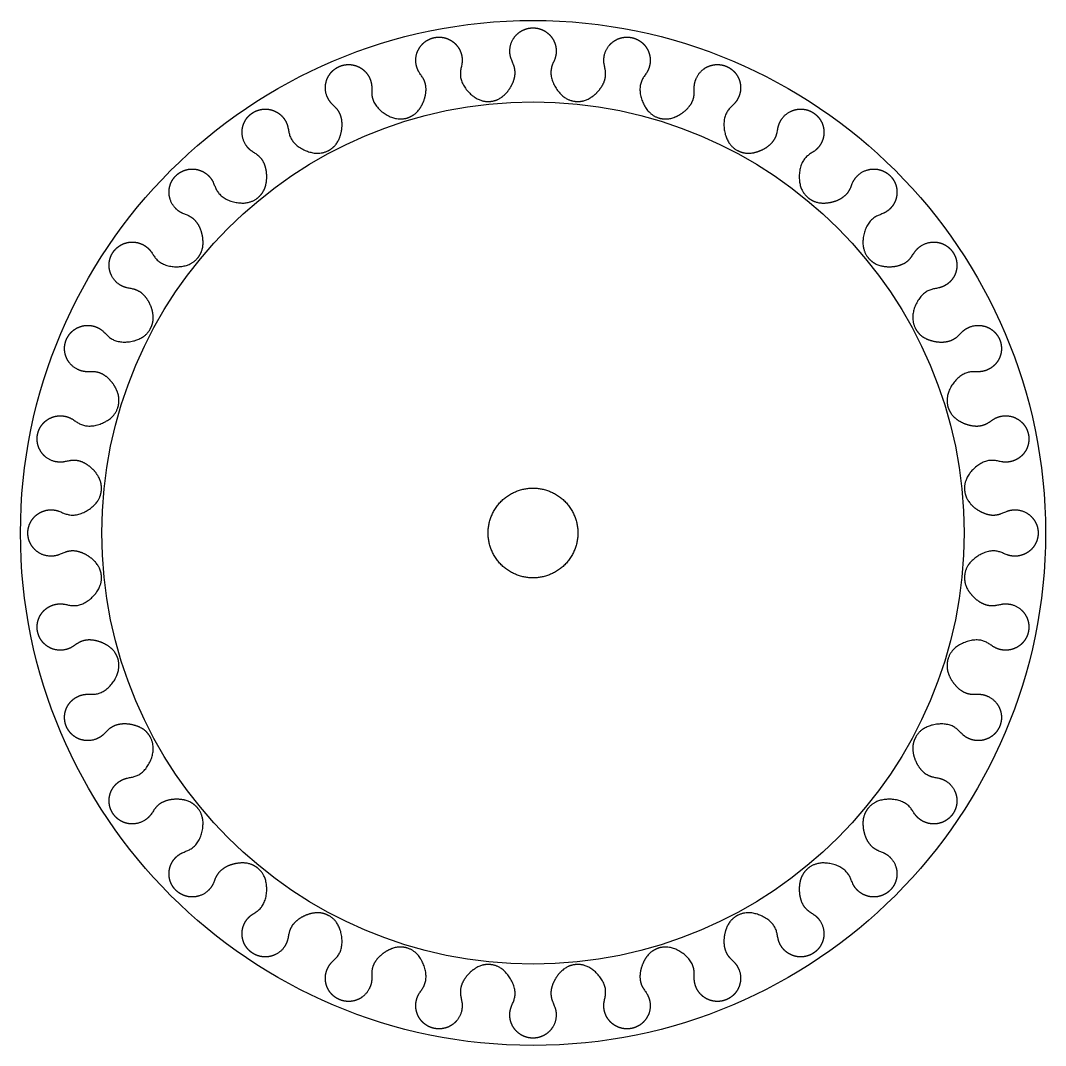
# Model space of a CAD drawing. Header units: millimetres. Extents: x -316 to 441, y -34 to 850.
# Drawn here: x -82.6 to -14.1, y 131 to 199.5 of the extents above; entities that cross this region are included whole.
import ezdxf

# ---------------------------------------------------------------- set-up
doc = ezdxf.new("R2010")
doc.units = ezdxf.units.MM
doc.header["$MEASUREMENT"] = 0
doc.layers.add('Work layer', color=254, linetype='Continuous', true_color=0xdddddd)

msp = doc.modelspace()

# ---------------------------------------------------------------- linework, layer by layer
at = {"layer": 'Work layer'}
for radius in [34.25, 28.81]:
    msp.add_circle((-48.355, 165.212), radius, dxfattribs=at)
for points, weights, degree, knots in [([(-80.033, 166.668), (-80.315, 166.771), (-80.618, 166.806), (-80.923, 166.766), (-81.207, 166.653), (-81.452, 166.481), (-81.698, 166.309), (-81.9, 166.081), (-82.042, 165.808), (-82.113, 165.511), (-82.113, 165.212), (-82.113, 164.912), (-82.042, 164.615), (-81.9, 164.342), (-81.698, 164.114), (-81.452, 163.942), (-81.207, 163.77), (-80.923, 163.658), (-80.618, 163.618), (-80.315, 163.652), (-80.033, 163.755), (-79.502, 163.948), (-79.059, 164.383), (-78.065, 163.797), (-77.588, 163.399), (-77.344, 162.889), (-77.25, 162.693), (-77.191, 162.482), (-77.169, 162.263), (-77.186, 162.044), (-77.24, 161.834), (-77.38, 161.287), (-77.77, 160.803), (-78.631, 160.034), (-79.15, 160.374), (-79.708, 160.46), (-80.005, 160.506), (-80.309, 160.481), (-80.6, 160.382), (-80.857, 160.217), (-81.064, 160), (-81.271, 159.783), (-81.425, 159.52), (-81.511, 159.225), (-81.523, 158.92), (-81.464, 158.626), (-81.406, 158.332), (-81.278, 158.054), (-81.086, 157.815), (-80.843, 157.63), (-80.569, 157.509), (-80.294, 157.389), (-79.994, 157.334), (-79.687, 157.354), (-79.396, 157.447), (-79.14, 157.603), (-78.657, 157.896), (-78.308, 158.409), (-77.218, 158.028), (-76.673, 157.73), (-76.334, 157.278), (-76.204, 157.104), (-76.104, 156.909), (-76.04, 156.698), (-76.014, 156.481), (-76.026, 156.264), (-76.057, 155.7), (-76.345, 155.149), (-77.039, 154.227), (-77.615, 154.459), (-78.179, 154.435), (-78.479, 154.422), (-78.772, 154.338), (-79.038, 154.184), (-79.258, 153.972), (-79.419, 153.719), (-79.58, 153.466), (-79.68, 153.177), (-79.706, 152.872), (-79.658, 152.57), (-79.543, 152.293), (-79.429, 152.016), (-79.25, 151.769), (-79.014, 151.571), (-78.74, 151.438), (-78.447, 151.373), (-78.154, 151.308), (-77.849, 151.313), (-77.552, 151.392), (-77.285, 151.541), (-77.064, 151.743), (-76.648, 152.125), (-76.405, 152.697), (-75.262, 152.535), (-74.669, 152.349), (-74.249, 151.972), (-74.087, 151.827), (-73.951, 151.655), (-73.847, 151.461), (-73.78, 151.252), (-73.749, 151.037), (-73.669, 150.478), (-73.844, 149.882), (-74.345, 148.842), (-74.955, 148.958), (-75.504, 148.823), (-75.795, 148.752), (-76.066, 148.613), (-76.297, 148.41), (-76.471, 148.159), (-76.58, 147.88), (-76.688, 147.6), (-76.73, 147.298), (-76.697, 146.992), (-76.59, 146.706), (-76.424, 146.457), (-76.257, 146.207), (-76.033, 146), (-75.764, 145.852), (-75.469, 145.775), (-75.169, 145.768), (-74.869, 145.762), (-74.571, 145.826), (-74.295, 145.962), (-74.062, 146.159), (-73.885, 146.401), (-73.551, 146.857), (-73.425, 147.465), (-72.272, 147.529), (-71.654, 147.463), (-71.168, 147.175), (-70.981, 147.064), (-70.815, 146.922), (-70.675, 146.752), (-70.568, 146.561), (-70.496, 146.356), (-70.308, 145.823), (-70.364, 145.204), (-70.652, 144.086), (-71.273, 144.081), (-71.785, 143.842), (-72.056, 143.715), (-72.296, 143.525), (-72.483, 143.282), (-72.604, 143.002), (-72.656, 142.706), (-72.708, 142.411), (-72.69, 142.106), (-72.598, 141.813), (-72.438, 141.553), (-72.226, 141.341), (-72.014, 141.129), (-71.753, 140.969), (-71.461, 140.877), (-71.156, 140.859), (-70.86, 140.911), (-70.565, 140.963), (-70.285, 141.084), (-70.041, 141.271), (-69.852, 141.51), (-69.725, 141.782), (-69.486, 142.294), (-69.481, 142.915), (-68.363, 143.203), (-67.744, 143.259), (-67.211, 143.071), (-67.006, 142.999), (-66.815, 142.892), (-66.645, 142.752), (-66.502, 142.586), (-66.392, 142.399), (-66.104, 141.912), (-66.038, 141.295), (-66.102, 140.142), (-66.71, 140.016), (-67.166, 139.682), (-67.407, 139.504), (-67.605, 139.272), (-67.741, 138.996), (-67.805, 138.698), (-67.799, 138.398), (-67.792, 138.098), (-67.715, 137.803), (-67.567, 137.533), (-67.359, 137.309), (-67.11, 137.143), (-66.861, 136.976), (-66.574, 136.87), (-66.269, 136.837), (-65.967, 136.878), (-65.687, 136.987), (-65.408, 137.096), (-65.157, 137.269), (-64.954, 137.5), (-64.815, 137.772), (-64.743, 138.063), (-64.609, 138.612), (-64.725, 139.222), (-63.685, 139.723), (-63.089, 139.898), (-62.53, 139.818), (-62.314, 139.787), (-62.106, 139.719), (-61.912, 139.616), (-61.739, 139.48), (-61.594, 139.318), (-61.217, 138.897), (-61.032, 138.305), (-60.87, 137.162), (-61.442, 136.919), (-61.823, 136.503), (-62.026, 136.281), (-62.174, 136.015), (-62.254, 135.718), (-62.259, 135.413), (-62.194, 135.12), (-62.129, 134.827), (-61.996, 134.553), (-61.798, 134.317), (-61.551, 134.138), (-61.274, 134.023), (-60.997, 133.909), (-60.695, 133.86), (-60.389, 133.887), (-60.101, 133.987), (-59.848, 134.148), (-59.595, 134.309), (-59.383, 134.529), (-59.229, 134.795), (-59.145, 135.088), (-59.132, 135.388), (-59.107, 135.952), (-59.34, 136.528), (-58.417, 137.222), (-57.867, 137.51), (-57.303, 137.541), (-57.086, 137.552), (-56.868, 137.527), (-56.658, 137.463), (-56.462, 137.363), (-56.289, 137.233), (-55.837, 136.894), (-55.539, 136.349), (-55.158, 135.259), (-55.671, 134.91), (-55.964, 134.427), (-56.119, 134.17), (-56.213, 133.88), (-56.233, 133.573), (-56.178, 133.273), (-56.057, 132.998), (-55.937, 132.724), (-55.752, 132.481), (-55.513, 132.288), (-55.235, 132.161), (-54.941, 132.102), (-54.647, 132.044), (-54.342, 132.055), (-54.047, 132.141), (-53.783, 132.296), (-53.567, 132.503), (-53.35, 132.71), (-53.185, 132.967), (-53.086, 133.258), (-53.061, 133.562), (-53.107, 133.858), (-53.193, 134.417), (-53.533, 134.936), (-52.764, 135.797), (-52.28, 136.186), (-51.733, 136.327), (-51.522, 136.381), (-51.304, 136.398), (-51.085, 136.376), (-50.874, 136.317), (-50.678, 136.223), (-50.168, 135.978), (-49.77, 135.502), (-49.183, 134.508), (-49.619, 134.065), (-49.812, 133.534), (-49.914, 133.252), (-49.949, 132.949), (-49.909, 132.644), (-49.797, 132.36), (-49.625, 132.115), (-49.453, 131.869), (-49.225, 131.666), (-48.952, 131.525), (-48.655, 131.454), (-48.355, 131.454), (-48.055, 131.454), (-47.758, 131.525), (-47.486, 131.666), (-47.258, 131.869), (-47.086, 132.115), (-46.914, 132.36), (-46.801, 132.644), (-46.761, 132.949), (-46.796, 133.252), (-46.899, 133.534), (-47.092, 134.065), (-47.527, 134.508), (-46.94, 135.502), (-46.542, 135.978), (-46.033, 136.223), (-45.837, 136.317), (-45.626, 136.376), (-45.407, 136.398), (-45.188, 136.381), (-44.978, 136.327), (-44.43, 136.186), (-43.947, 135.797), (-43.177, 134.936), (-43.518, 134.417), (-43.604, 133.858), (-43.649, 133.562), (-43.624, 133.258), (-43.526, 132.967), (-43.36, 132.71), (-43.144, 132.503), (-42.927, 132.296), (-42.663, 132.141), (-42.369, 132.055), (-42.063, 132.044), (-41.769, 132.102), (-41.475, 132.161), (-41.198, 132.288), (-40.958, 132.481), (-40.774, 132.724), (-40.653, 132.998), (-40.532, 133.273), (-40.478, 133.573), (-40.498, 133.88), (-40.591, 134.17), (-40.747, 134.427), (-41.04, 134.91), (-41.553, 135.259), (-41.171, 136.349), (-40.874, 136.894), (-40.422, 137.233), (-40.248, 137.363), (-40.053, 137.463), (-39.842, 137.527), (-39.624, 137.552), (-39.407, 137.541), (-38.843, 137.51), (-38.293, 137.222), (-37.37, 136.528), (-37.603, 135.952), (-37.578, 135.388), (-37.565, 135.088), (-37.481, 134.795), (-37.328, 134.529), (-37.116, 134.309), (-36.863, 134.148), (-36.61, 133.987), (-36.321, 133.887), (-36.015, 133.86), (-35.714, 133.909), (-35.437, 134.023), (-35.16, 134.138), (-34.912, 134.317), (-34.715, 134.553), (-34.581, 134.827), (-34.517, 135.12), (-34.452, 135.413), (-34.457, 135.718), (-34.536, 136.015), (-34.684, 136.281), (-34.887, 136.503), (-35.269, 136.919), (-35.84, 137.162), (-35.679, 138.305), (-35.493, 138.897), (-35.116, 139.318), (-34.971, 139.48), (-34.799, 139.616), (-34.605, 139.719), (-34.396, 139.787), (-34.181, 139.818), (-33.622, 139.898), (-33.026, 139.723), (-31.986, 139.222), (-32.101, 138.612), (-31.967, 138.063), (-31.896, 137.772), (-31.756, 137.5), (-31.554, 137.269), (-31.303, 137.096), (-31.023, 136.987), (-30.744, 136.878), (-30.441, 136.837), (-30.136, 136.87), (-29.85, 136.976), (-29.6, 137.143), (-29.351, 137.309), (-29.144, 137.533), (-28.996, 137.803), (-28.918, 138.098), (-28.912, 138.398), (-28.905, 138.698), (-28.97, 138.996), (-29.106, 139.272), (-29.303, 139.504), (-29.545, 139.682), (-30.001, 140.016), (-30.608, 140.142), (-30.673, 141.295), (-30.607, 141.912), (-30.319, 142.399), (-30.208, 142.586), (-30.066, 142.752), (-29.896, 142.892), (-29.704, 142.999), (-29.499, 143.071), (-28.966, 143.259), (-28.348, 143.203), (-27.23, 142.915), (-27.224, 142.294), (-26.986, 141.782), (-26.859, 141.51), (-26.669, 141.271), (-26.425, 141.084), (-26.145, 140.963), (-25.85, 140.911), (-25.555, 140.859), (-25.25, 140.877), (-24.957, 140.969), (-24.697, 141.129), (-24.485, 141.341), (-24.273, 141.553), (-24.113, 141.813), (-24.021, 142.106), (-24.002, 142.411), (-24.054, 142.706), (-24.106, 143.002), (-24.228, 143.282), (-24.415, 143.525), (-24.654, 143.715), (-24.926, 143.842), (-25.438, 144.081), (-26.059, 144.086), (-26.347, 145.204), (-26.402, 145.823), (-26.215, 146.356), (-26.143, 146.561), (-26.036, 146.752), (-25.896, 146.922), (-25.729, 147.064), (-25.542, 147.175), (-25.056, 147.463), (-24.439, 147.529), (-23.286, 147.465), (-23.159, 146.857), (-22.825, 146.401), (-22.648, 146.159), (-22.415, 145.962), (-22.14, 145.826), (-21.841, 145.762), (-21.542, 145.768), (-21.242, 145.775), (-20.946, 145.852), (-20.677, 146), (-20.453, 146.207), (-20.287, 146.457), (-20.12, 146.706), (-20.014, 146.992), (-19.981, 147.298), (-20.022, 147.6), (-20.131, 147.88), (-20.239, 148.159), (-20.413, 148.41), (-20.644, 148.613), (-20.916, 148.752), (-21.207, 148.823), (-21.756, 148.958), (-22.366, 148.842), (-22.867, 149.882), (-23.041, 150.478), (-22.962, 151.037), (-22.931, 151.252), (-22.863, 151.461), (-22.759, 151.655), (-22.624, 151.827), (-22.462, 151.972), (-22.041, 152.349), (-21.449, 152.535), (-20.305, 152.697), (-20.063, 152.125), (-19.646, 151.743), (-19.425, 151.541), (-19.158, 151.392), (-18.862, 151.313), (-18.556, 151.308), (-18.264, 151.373), (-17.971, 151.438), (-17.696, 151.571), (-17.461, 151.769), (-17.282, 152.016), (-17.167, 152.293), (-17.052, 152.57), (-17.004, 152.872), (-17.031, 153.177), (-17.131, 153.466), (-17.292, 153.719), (-17.453, 153.972), (-17.672, 154.184), (-17.938, 154.338), (-18.232, 154.422), (-18.531, 154.435), (-19.096, 154.459), (-19.672, 154.227), (-20.366, 155.149), (-20.654, 155.7), (-20.684, 156.264), (-20.696, 156.481), (-20.67, 156.698), (-20.607, 156.909), (-20.507, 157.104), (-20.377, 157.278), (-20.038, 157.73), (-19.493, 158.028), (-18.403, 158.409), (-18.053, 157.896), (-17.57, 157.603), (-17.314, 157.447), (-17.023, 157.354), (-16.717, 157.334), (-16.416, 157.389), (-16.142, 157.509), (-15.868, 157.63), (-15.624, 157.815), (-15.432, 158.054), (-15.305, 158.332), (-15.246, 158.626), (-15.188, 158.92), (-15.199, 159.225), (-15.285, 159.52), (-15.439, 159.783), (-15.647, 160), (-15.854, 160.217), (-16.111, 160.382), (-16.401, 160.481), (-16.706, 160.506), (-17.002, 160.46), (-17.56, 160.374), (-18.08, 160.034), (-18.94, 160.803), (-19.33, 161.287), (-19.47, 161.834), (-19.524, 162.044), (-19.542, 162.263), (-19.52, 162.482), (-19.46, 162.693), (-19.366, 162.889), (-19.122, 163.399), (-18.646, 163.797), (-17.651, 164.383), (-17.208, 163.948), (-16.678, 163.755), (-16.396, 163.652), (-16.092, 163.618), (-15.788, 163.658), (-15.504, 163.77), (-15.258, 163.942), (-15.013, 164.114), (-14.81, 164.342), (-14.668, 164.615), (-14.597, 164.912), (-14.597, 165.212), (-14.597, 165.511), (-14.668, 165.808), (-14.81, 166.081), (-15.013, 166.309), (-15.258, 166.481), (-15.504, 166.653), (-15.788, 166.766), (-16.092, 166.806), (-16.396, 166.771), (-16.678, 166.668), (-17.208, 166.475), (-17.651, 166.04), (-18.646, 166.627), (-19.122, 167.025), (-19.366, 167.534), (-19.46, 167.73), (-19.52, 167.941), (-19.542, 168.16), (-19.524, 168.379), (-19.47, 168.589), (-19.33, 169.136), (-18.94, 169.62), (-18.08, 170.389), (-17.56, 170.049), (-17.002, 169.963), (-16.706, 169.917), (-16.401, 169.942), (-16.111, 170.041), (-15.854, 170.207), (-15.647, 170.423), (-15.439, 170.64), (-15.285, 170.903), (-15.199, 171.198), (-15.188, 171.503), (-15.246, 171.797), (-15.305, 172.091), (-15.432, 172.369), (-15.624, 172.608), (-15.868, 172.793), (-16.142, 172.914), (-16.416, 173.034), (-16.717, 173.089), (-17.023, 173.069), (-17.314, 172.976), (-17.57, 172.82), (-18.053, 172.527), (-18.403, 172.014), (-19.493, 172.395), (-20.038, 172.693), (-20.377, 173.145), (-20.507, 173.319), (-20.607, 173.514), (-20.67, 173.725), (-20.696, 173.942), (-20.684, 174.159), (-20.654, 174.724), (-20.366, 175.274), (-19.672, 176.196), (-19.096, 175.964), (-18.531, 175.988), (-18.232, 176.002), (-17.938, 176.085), (-17.672, 176.239), (-17.453, 176.451), (-17.292, 176.704), (-17.131, 176.957), (-17.031, 177.246), (-17.004, 177.552), (-17.052, 177.853), (-17.167, 178.13), (-17.282, 178.407), (-17.461, 178.654), (-17.696, 178.852), (-17.971, 178.985), (-18.264, 179.05), (-18.556, 179.115), (-18.862, 179.11), (-19.158, 179.031), (-19.425, 178.882), (-19.646, 178.68), (-20.063, 178.298), (-20.305, 177.727), (-21.449, 177.888), (-22.041, 178.074), (-22.462, 178.451), (-22.624, 178.596), (-22.759, 178.768), (-22.863, 178.962), (-22.931, 179.171), (-22.962, 179.386), (-23.041, 179.945), (-22.867, 180.541), (-22.366, 181.581), (-21.756, 181.465), (-21.207, 181.6), (-20.916, 181.671), (-20.644, 181.81), (-20.413, 182.013), (-20.239, 182.264), (-20.131, 182.544), (-20.022, 182.823), (-19.981, 183.125), (-20.014, 183.431), (-20.12, 183.717), (-20.287, 183.966), (-20.453, 184.216), (-20.677, 184.423), (-20.946, 184.571), (-21.242, 184.648), (-21.542, 184.655), (-21.841, 184.661), (-22.14, 184.597), (-22.415, 184.461), (-22.648, 184.264), (-22.825, 184.022), (-23.159, 183.566), (-23.286, 182.958), (-24.439, 182.894), (-25.056, 182.96), (-25.542, 183.248), (-25.729, 183.359), (-25.896, 183.501), (-26.036, 183.671), (-26.143, 183.863), (-26.215, 184.068), (-26.402, 184.601), (-26.347, 185.219), (-26.059, 186.337), (-25.438, 186.342), (-24.926, 186.581), (-24.654, 186.708), (-24.415, 186.898), (-24.228, 187.141), (-24.106, 187.422), (-24.054, 187.717), (-24.002, 188.012), (-24.021, 188.317), (-24.113, 188.61), (-24.273, 188.87), (-24.485, 189.082), (-24.697, 189.294), (-24.957, 189.454), (-25.25, 189.546), (-25.555, 189.564), (-25.85, 189.512), (-26.145, 189.46), (-26.425, 189.339), (-26.669, 189.152), (-26.859, 188.913), (-26.986, 188.641), (-27.224, 188.129), (-27.23, 187.508), (-28.348, 187.22), (-28.966, 187.165), (-29.499, 187.352), (-29.704, 187.424), (-29.896, 187.531), (-30.066, 187.671), (-30.208, 187.838), (-30.319, 188.025), (-30.607, 188.511), (-30.673, 189.128), (-30.608, 190.281), (-30.001, 190.407), (-29.545, 190.741), (-29.303, 190.919), (-29.106, 191.152), (-28.97, 191.427), (-28.905, 191.725), (-28.912, 192.025), (-28.918, 192.325), (-28.996, 192.62), (-29.144, 192.89), (-29.351, 193.114), (-29.6, 193.28), (-29.85, 193.447), (-30.136, 193.553), (-30.441, 193.586), (-30.744, 193.545), (-31.023, 193.436), (-31.303, 193.327), (-31.554, 193.154), (-31.756, 192.923), (-31.896, 192.651), (-31.967, 192.36), (-32.101, 191.811), (-31.986, 191.201), (-33.026, 190.7), (-33.622, 190.525), (-34.181, 190.605), (-34.396, 190.636), (-34.605, 190.704), (-34.799, 190.807), (-34.971, 190.943), (-35.116, 191.105), (-35.493, 191.526), (-35.679, 192.118), (-35.84, 193.261), (-35.269, 193.504), (-34.887, 193.921), (-34.684, 194.142), (-34.536, 194.409), (-34.457, 194.705), (-34.452, 195.01), (-34.517, 195.303), (-34.581, 195.596), (-34.715, 195.871), (-34.912, 196.106), (-35.16, 196.285), (-35.437, 196.4), (-35.714, 196.514), (-36.015, 196.563), (-36.321, 196.536), (-36.61, 196.436), (-36.863, 196.275), (-37.116, 196.114), (-37.328, 195.895), (-37.481, 195.629), (-37.565, 195.335), (-37.578, 195.035), (-37.603, 194.471), (-37.37, 193.895), (-38.293, 193.201), (-38.843, 192.913), (-39.407, 192.882), (-39.624, 192.871), (-39.842, 192.896), (-40.053, 192.96), (-40.248, 193.06), (-40.422, 193.19), (-40.874, 193.529), (-41.171, 194.074), (-41.553, 195.164), (-41.04, 195.513), (-40.747, 195.996), (-40.591, 196.253), (-40.498, 196.543), (-40.478, 196.85), (-40.532, 197.15), (-40.653, 197.425), (-40.774, 197.699), (-40.958, 197.943), (-41.198, 198.135), (-41.475, 198.262), (-41.769, 198.321), (-42.063, 198.379), (-42.369, 198.368), (-42.663, 198.282), (-42.927, 198.128), (-43.144, 197.92), (-43.36, 197.713), (-43.526, 197.456), (-43.624, 197.165), (-43.649, 196.861), (-43.604, 196.565), (-43.518, 196.006), (-43.177, 195.487), (-43.947, 194.626), (-44.43, 194.237), (-44.978, 194.096), (-45.188, 194.042), (-45.407, 194.025), (-45.626, 194.047), (-45.837, 194.106), (-46.033, 194.2), (-46.542, 194.445), (-46.94, 194.921), (-47.527, 195.916), (-47.092, 196.358), (-46.899, 196.889), (-46.796, 197.171), (-46.761, 197.474), (-46.801, 197.779), (-46.914, 198.063), (-47.086, 198.308), (-47.258, 198.554), (-47.486, 198.757), (-47.758, 198.899), (-48.055, 198.969), (-48.355, 198.969), (-48.655, 198.969), (-48.952, 198.899), (-49.225, 198.757), (-49.453, 198.554), (-49.625, 198.308), (-49.797, 198.063), (-49.909, 197.779), (-49.949, 197.474), (-49.914, 197.171), (-49.812, 196.889), (-49.619, 196.358), (-49.183, 195.916), (-49.77, 194.921), (-50.168, 194.445), (-50.678, 194.2), (-50.874, 194.106), (-51.085, 194.047), (-51.304, 194.025), (-51.522, 194.042), (-51.733, 194.096), (-52.28, 194.237), (-52.764, 194.626), (-53.533, 195.487), (-53.193, 196.006), (-53.107, 196.565), (-53.061, 196.861), (-53.086, 197.165), (-53.185, 197.456), (-53.35, 197.713), (-53.567, 197.92), (-53.783, 198.128), (-54.047, 198.282), (-54.342, 198.368), (-54.647, 198.379), (-54.941, 198.321), (-55.235, 198.262), (-55.513, 198.135), (-55.752, 197.943), (-55.937, 197.699), (-56.057, 197.425), (-56.178, 197.15), (-56.233, 196.85), (-56.213, 196.543), (-56.119, 196.253), (-55.964, 195.996), (-55.671, 195.513), (-55.158, 195.164), (-55.539, 194.074), (-55.837, 193.529), (-56.289, 193.19), (-56.462, 193.06), (-56.658, 192.96), (-56.868, 192.896), (-57.086, 192.871), (-57.303, 192.882), (-57.867, 192.913), (-58.417, 193.201), (-59.34, 193.895), (-59.107, 194.471), (-59.132, 195.035), (-59.145, 195.335), (-59.229, 195.629), (-59.383, 195.895), (-59.595, 196.114), (-59.848, 196.275), (-60.101, 196.436), (-60.389, 196.536), (-60.695, 196.563), (-60.997, 196.514), (-61.274, 196.4), (-61.551, 196.285), (-61.798, 196.106), (-61.996, 195.871), (-62.129, 195.596), (-62.194, 195.303), (-62.259, 195.01), (-62.254, 194.705), (-62.174, 194.409), (-62.026, 194.142), (-61.823, 193.921), (-61.442, 193.504), (-60.87, 193.261), (-61.032, 192.118), (-61.217, 191.526), (-61.594, 191.105), (-61.739, 190.943), (-61.912, 190.807), (-62.106, 190.704), (-62.314, 190.636), (-62.53, 190.605), (-63.089, 190.525), (-63.685, 190.7), (-64.725, 191.201), (-64.609, 191.811), (-64.743, 192.36), (-64.815, 192.651), (-64.954, 192.923), (-65.157, 193.154), (-65.408, 193.327), (-65.687, 193.436), (-65.967, 193.545), (-66.269, 193.586), (-66.574, 193.553), (-66.861, 193.447), (-67.11, 193.28), (-67.359, 193.114), (-67.567, 192.89), (-67.715, 192.62), (-67.792, 192.325), (-67.799, 192.025), (-67.805, 191.725), (-67.741, 191.427), (-67.605, 191.152), (-67.407, 190.919), (-67.166, 190.741), (-66.71, 190.407), (-66.102, 190.281), (-66.038, 189.128), (-66.104, 188.511), (-66.392, 188.025), (-66.502, 187.838), (-66.645, 187.671), (-66.815, 187.531), (-67.006, 187.424), (-67.211, 187.352), (-67.744, 187.165), (-68.363, 187.22), (-69.481, 187.508), (-69.486, 188.129), (-69.725, 188.641), (-69.852, 188.913), (-70.041, 189.152), (-70.285, 189.339), (-70.565, 189.46), (-70.86, 189.512), (-71.156, 189.564), (-71.461, 189.546), (-71.753, 189.454), (-72.014, 189.294), (-72.226, 189.082), (-72.438, 188.87), (-72.598, 188.61), (-72.69, 188.317), (-72.708, 188.012), (-72.656, 187.717), (-72.604, 187.422), (-72.483, 187.141), (-72.296, 186.898), (-72.056, 186.708), (-71.785, 186.581), (-71.273, 186.342), (-70.652, 186.337), (-70.364, 185.219), (-70.308, 184.601), (-70.496, 184.068), (-70.568, 183.863), (-70.675, 183.671), (-70.815, 183.501), (-70.981, 183.359), (-71.168, 183.248), (-71.654, 182.96), (-72.272, 182.894), (-73.425, 182.958), (-73.551, 183.566), (-73.885, 184.022), (-74.062, 184.264), (-74.295, 184.461), (-74.571, 184.597), (-74.869, 184.661), (-75.169, 184.655), (-75.469, 184.648), (-75.764, 184.571), (-76.033, 184.423), (-76.257, 184.216), (-76.424, 183.966), (-76.59, 183.717), (-76.697, 183.431), (-76.73, 183.125), (-76.688, 182.823), (-76.58, 182.544), (-76.471, 182.264), (-76.297, 182.013), (-76.066, 181.81), (-75.795, 181.671), (-75.504, 181.6), (-74.955, 181.465), (-74.345, 181.581), (-73.844, 180.541), (-73.669, 179.945), (-73.749, 179.386), (-73.78, 179.171), (-73.847, 178.962), (-73.951, 178.768), (-74.087, 178.596), (-74.249, 178.451), (-74.669, 178.074), (-75.262, 177.888), (-76.405, 177.727), (-76.648, 178.298), (-77.064, 178.68), (-77.285, 178.882), (-77.552, 179.031), (-77.849, 179.11), (-78.154, 179.115), (-78.447, 179.05), (-78.74, 178.985), (-79.014, 178.852), (-79.25, 178.654), (-79.429, 178.407), (-79.543, 178.13), (-79.658, 177.853), (-79.706, 177.552), (-79.68, 177.246), (-79.58, 176.957), (-79.419, 176.704), (-79.258, 176.451), (-79.038, 176.239), (-78.772, 176.085), (-78.479, 176.002), (-78.179, 175.988), (-77.615, 175.964), (-77.039, 176.196), (-76.345, 175.274), (-76.057, 174.724), (-76.026, 174.159), (-76.014, 173.942), (-76.04, 173.725), (-76.104, 173.514), (-76.204, 173.319), (-76.334, 173.145), (-76.673, 172.693), (-77.218, 172.395), (-78.308, 172.014), (-78.657, 172.527), (-79.14, 172.82), (-79.396, 172.976), (-79.687, 173.069), (-79.994, 173.089), (-80.294, 173.034), (-80.569, 172.914), (-80.843, 172.793), (-81.086, 172.608), (-81.278, 172.369), (-81.406, 172.091), (-81.464, 171.797), (-81.523, 171.503), (-81.511, 171.198), (-81.425, 170.903), (-81.271, 170.64), (-81.064, 170.423), (-80.857, 170.207), (-80.6, 170.041), (-80.309, 169.942), (-80.005, 169.917), (-79.708, 169.963), (-79.15, 170.049), (-78.631, 170.389), (-77.77, 169.62), (-77.38, 169.136), (-77.24, 168.589), (-77.186, 168.379), (-77.169, 168.16), (-77.191, 167.941), (-77.25, 167.73), (-77.344, 167.534), (-77.588, 167.025), (-78.065, 166.627), (-79.059, 166.04), (-79.502, 166.475), (-80.033, 166.668)], [1, 0.954804333271, 0.932206499907, 0.932206499907, 0.954804333271, 1, 0.954804333271, 0.932206499907, 0.932206499907, 0.954804333271, 1, 0.954804333271, 0.932206499907, 0.932206499907, 0.954804333271, 1, 0.954804333271, 0.932206499907, 0.932206499907, 0.954804333271, 1, 1, 1, 1, 1, 1, 0.975877048314, 0.963815572472, 0.963815572472, 0.975877048314, 1, 1, 1, 1, 1, 1, 0.954804333271, 0.932206499907, 0.932206499907, 0.954804333271, 1, 0.954804333271, 0.932206499907, 0.932206499907, 0.954804333271, 1, 0.954804333271, 0.932206499907, 0.932206499907, 0.954804333271, 1, 0.954804333271, 0.932206499907, 0.932206499907, 0.954804333271, 1, 1, 1, 1, 1, 1, 0.975877048314, 0.963815572472, 0.963815572472, 0.975877048314, 1, 1, 1, 1, 1, 1, 0.954804333271, 0.932206499907, 0.932206499907, 0.954804333271, 1, 0.954804333271, 0.932206499907, 0.932206499907, 0.954804333271, 1, 0.954804333271, 0.932206499907, 0.932206499907, 0.954804333271, 1, 0.954804333271, 0.932206499907, 0.932206499907, 0.954804333271, 1, 1, 1, 1, 1, 1, 0.975877048314, 0.963815572472, 0.963815572472, 0.975877048314, 1, 1, 1, 1, 1, 1, 0.954804333271, 0.932206499907, 0.932206499907, 0.954804333271, 1, 0.954804333271, 0.932206499907, 0.932206499907, 0.954804333271, 1, 0.954804333271, 0.932206499907, 0.932206499907, 0.954804333271, 1, 0.954804333271, 0.932206499907, 0.932206499907, 0.954804333271, 1, 1, 1, 1, 1, 1, 0.975877048314, 0.963815572472, 0.963815572472, 0.975877048314, 1, 1, 1, 1, 1, 1, 0.954804333271, 0.932206499907, 0.932206499907, 0.954804333271, 1, 0.954804333271, 0.932206499907, 0.932206499907, 0.954804333271, 1, 0.954804333271, 0.932206499907, 0.932206499907, 0.954804333271, 1, 0.954804333271, 0.932206499907, 0.932206499907, 0.954804333271, 1, 1, 1, 1, 1, 1, 0.975877048314, 0.963815572472, 0.963815572472, 0.975877048314, 1, 1, 1, 1, 1, 1, 0.954804333271, 0.932206499907, 0.932206499907, 0.954804333271, 1, 0.954804333271, 0.932206499907, 0.932206499907, 0.954804333271, 1, 0.954804333271, 0.932206499907, 0.932206499907, 0.954804333271, 1, 0.954804333271, 0.932206499907, 0.932206499907, 0.954804333271, 1, 1, 1, 1, 1, 1, 0.975877048314, 0.963815572472, 0.963815572472, 0.975877048314, 1, 1, 1, 1, 1, 1, 0.954804333271, 0.932206499907, 0.932206499907, 0.954804333271, 1, 0.954804333271, 0.932206499907, 0.932206499907, 0.954804333271, 1, 0.954804333271, 0.932206499907, 0.932206499907, 0.954804333271, 1, 0.954804333271, 0.932206499907, 0.932206499907, 0.954804333271, 1, 1, 1, 1, 1, 1, 0.975877048314, 0.963815572472, 0.963815572472, 0.975877048314, 1, 1, 1, 1, 1, 1, 0.954804333271, 0.932206499907, 0.932206499907, 0.954804333271, 1, 0.954804333271, 0.932206499907, 0.932206499907, 0.954804333271, 1, 0.954804333271, 0.932206499907, 0.932206499907, 0.954804333271, 1, 0.954804333271, 0.932206499907, 0.932206499907, 0.954804333271, 1, 1, 1, 1, 1, 1, 0.975877048314, 0.963815572472, 0.963815572472, 0.975877048314, 1, 1, 1, 1, 1, 1, 0.954804333271, 0.932206499907, 0.932206499907, 0.954804333271, 1, 0.954804333271, 0.932206499907, 0.932206499907, 0.954804333271, 1, 0.954804333271, 0.932206499907, 0.932206499907, 0.954804333271, 1, 0.954804333271, 0.932206499907, 0.932206499907, 0.954804333271, 1, 1, 1, 1, 1, 1, 0.975877048314, 0.963815572472, 0.963815572472, 0.975877048314, 1, 1, 1, 1, 1, 1, 0.954804333271, 0.932206499907, 0.932206499907, 0.954804333271, 1, 0.954804333271, 0.932206499907, 0.932206499907, 0.954804333271, 1, 0.954804333271, 0.932206499907, 0.932206499907, 0.954804333271, 1, 0.954804333271, 0.932206499907, 0.932206499907, 0.954804333271, 1, 1, 1, 1, 1, 1, 0.975877048314, 0.963815572472, 0.963815572472, 0.975877048314, 1, 1, 1, 1, 1, 1, 0.954804333271, 0.932206499907, 0.932206499907, 0.954804333271, 1, 0.954804333271, 0.932206499907, 0.932206499907, 0.954804333271, 1, 0.954804333271, 0.932206499907, 0.932206499907, 0.954804333271, 1, 0.954804333271, 0.932206499907, 0.932206499907, 0.954804333271, 1, 1, 1, 1, 1, 1, 0.975877048314, 0.963815572472, 0.963815572472, 0.975877048314, 1, 1, 1, 1, 1, 1, 0.954804333271, 0.932206499907, 0.932206499907, 0.954804333271, 1, 0.954804333271, 0.932206499907, 0.932206499907, 0.954804333271, 1, 0.954804333271, 0.932206499907, 0.932206499907, 0.954804333271, 1, 0.954804333271, 0.932206499907, 0.932206499907, 0.954804333271, 1, 1, 1, 1, 1, 1, 0.975877048314, 0.963815572472, 0.963815572472, 0.975877048314, 1, 1, 1, 1, 1, 1, 0.954804333271, 0.932206499907, 0.932206499907, 0.954804333271, 1, 0.954804333271, 0.932206499907, 0.932206499907, 0.954804333271, 1, 0.954804333271, 0.932206499907, 0.932206499907, 0.954804333271, 1, 0.954804333271, 0.932206499907, 0.932206499907, 0.954804333271, 1, 1, 1, 1, 1, 1, 0.975877048314, 0.963815572472, 0.963815572472, 0.975877048314, 1, 1, 1, 1, 1, 1, 0.954804333271, 0.932206499907, 0.932206499907, 0.954804333271, 1, 0.954804333271, 0.932206499907, 0.932206499907, 0.954804333271, 1, 0.954804333271, 0.932206499907, 0.932206499907, 0.954804333271, 1, 0.954804333271, 0.932206499907, 0.932206499907, 0.954804333271, 1, 1, 1, 1, 1, 1, 0.975877048314, 0.963815572472, 0.963815572472, 0.975877048314, 1, 1, 1, 1, 1, 1, 0.954804333271, 0.932206499907, 0.932206499907, 0.954804333271, 1, 0.954804333271, 0.932206499907, 0.932206499907, 0.954804333271, 1, 0.954804333271, 0.932206499907, 0.932206499907, 0.954804333271, 1, 0.954804333271, 0.932206499907, 0.932206499907, 0.954804333271, 1, 1, 1, 1, 1, 1, 0.975877048314, 0.963815572472, 0.963815572472, 0.975877048314, 1, 1, 1, 1, 1, 1, 0.954804333271, 0.932206499907, 0.932206499907, 0.954804333271, 1, 0.954804333271, 0.932206499907, 0.932206499907, 0.954804333271, 1, 0.954804333271, 0.932206499907, 0.932206499907, 0.954804333271, 1, 0.954804333271, 0.932206499907, 0.932206499907, 0.954804333271, 1, 1, 1, 1, 1, 1, 0.975877048314, 0.963815572472, 0.963815572472, 0.975877048314, 1, 1, 1, 1, 1, 1, 0.954804333271, 0.932206499907, 0.932206499907, 0.954804333271, 1, 0.954804333271, 0.932206499907, 0.932206499907, 0.954804333271, 1, 0.954804333271, 0.932206499907, 0.932206499907, 0.954804333271, 1, 0.954804333271, 0.932206499907, 0.932206499907, 0.954804333271, 1, 1, 1, 1, 1, 1, 0.975877048314, 0.963815572472, 0.963815572472, 0.975877048314, 1, 1, 1, 1, 1, 1, 0.954804333271, 0.932206499907, 0.932206499907, 0.954804333271, 1, 0.954804333271, 0.932206499907, 0.932206499907, 0.954804333271, 1, 0.954804333271, 0.932206499907, 0.932206499907, 0.954804333271, 1, 0.954804333271, 0.932206499907, 0.932206499907, 0.954804333271, 1, 1, 1, 1, 1, 1, 0.975877048314, 0.963815572472, 0.963815572472, 0.975877048314, 1, 1, 1, 1, 1, 1, 0.954804333271, 0.932206499907, 0.932206499907, 0.954804333271, 1, 0.954804333271, 0.932206499907, 0.932206499907, 0.954804333271, 1, 0.954804333271, 0.932206499907, 0.932206499907, 0.954804333271, 1, 0.954804333271, 0.932206499907, 0.932206499907, 0.954804333271, 1, 1, 1, 1, 1, 1, 0.975877048314, 0.963815572472, 0.963815572472, 0.975877048314, 1, 1, 1, 1, 1, 1, 0.954804333271, 0.932206499907, 0.932206499907, 0.954804333271, 1, 0.954804333271, 0.932206499907, 0.932206499907, 0.954804333271, 1, 0.954804333271, 0.932206499907, 0.932206499907, 0.954804333271, 1, 0.954804333271, 0.932206499907, 0.932206499907, 0.954804333271, 1, 1, 1, 1, 1, 1, 0.975877048314, 0.963815572472, 0.963815572472, 0.975877048314, 1, 1, 1, 1, 1, 1, 0.954804333271, 0.932206499907, 0.932206499907, 0.954804333271, 1, 0.954804333271, 0.932206499907, 0.932206499907, 0.954804333271, 1, 0.954804333271, 0.932206499907, 0.932206499907, 0.954804333271, 1, 0.954804333271, 0.932206499907, 0.932206499907, 0.954804333271, 1, 1, 1, 1, 1, 1, 0.975877048314, 0.963815572472, 0.963815572472, 0.975877048314, 1, 1, 1, 1, 1, 1, 0.954804333271, 0.932206499907, 0.932206499907, 0.954804333271, 1, 0.954804333271, 0.932206499907, 0.932206499907, 0.954804333271, 1, 0.954804333271, 0.932206499907, 0.932206499907, 0.954804333271, 1, 0.954804333271, 0.932206499907, 0.932206499907, 0.954804333271, 1, 1, 1, 1, 1, 1, 0.975877048314, 0.963815572472, 0.963815572472, 0.975877048314, 1, 1, 1, 1, 1, 1, 0.954804333271, 0.932206499907, 0.932206499907, 0.954804333271, 1, 0.954804333271, 0.932206499907, 0.932206499907, 0.954804333271, 1, 0.954804333271, 0.932206499907, 0.932206499907, 0.954804333271, 1, 0.954804333271, 0.932206499907, 0.932206499907, 0.954804333271, 1, 1, 1, 1, 1, 1, 0.975877048314, 0.963815572472, 0.963815572472, 0.975877048314, 1, 1, 1, 1, 1, 1, 0.954804333271, 0.932206499907, 0.932206499907, 0.954804333271, 1, 0.954804333271, 0.932206499907, 0.932206499907, 0.954804333271, 1, 0.954804333271, 0.932206499907, 0.932206499907, 0.954804333271, 1, 0.954804333271, 0.932206499907, 0.932206499907, 0.954804333271, 1, 1, 1, 1, 1, 1, 0.975877048314, 0.963815572472, 0.963815572472, 0.975877048314, 1, 1, 1, 1, 1, 1, 0.954804333271, 0.932206499907, 0.932206499907, 0.954804333271, 1, 0.954804333271, 0.932206499907, 0.932206499907, 0.954804333271, 1, 0.954804333271, 0.932206499907, 0.932206499907, 0.954804333271, 1, 0.954804333271, 0.932206499907, 0.932206499907, 0.954804333271, 1, 1, 1, 1, 1, 1, 0.975877048314, 0.963815572472, 0.963815572472, 0.975877048314, 1, 1, 1, 1, 1, 1, 0.954804333271, 0.932206499907, 0.932206499907, 0.954804333271, 1, 0.954804333271, 0.932206499907, 0.932206499907, 0.954804333271, 1, 0.954804333271, 0.932206499907, 0.932206499907, 0.954804333271, 1, 0.954804333271, 0.932206499907, 0.932206499907, 0.954804333271, 1, 1, 1, 1, 1, 1, 0.975877048314, 0.963815572472, 0.963815572472, 0.975877048314, 1, 1, 1, 1, 1, 1, 0.954804333271, 0.932206499907, 0.932206499907, 0.954804333271, 1, 0.954804333271, 0.932206499907, 0.932206499907, 0.954804333271, 1, 0.954804333271, 0.932206499907, 0.932206499907, 0.954804333271, 1, 0.954804333271, 0.932206499907, 0.932206499907, 0.954804333271, 1, 1, 1, 1, 1, 1, 0.975877048314, 0.963815572472, 0.963815572472, 0.975877048314, 1, 1, 1, 1, 1, 1, 0.954804333271, 0.932206499907, 0.932206499907, 0.954804333271, 1, 0.954804333271, 0.932206499907, 0.932206499907, 0.954804333271, 1, 0.954804333271, 0.932206499907, 0.932206499907, 0.954804333271, 1, 0.954804333271, 0.932206499907, 0.932206499907, 0.954804333271, 1, 1, 1, 1, 1, 1, 0.975877048314, 0.963815572472, 0.963815572472, 0.975877048314, 1, 1, 1, 1, 1, 1, 0.954804333271, 0.932206499907, 0.932206499907, 0.954804333271, 1, 0.954804333271, 0.932206499907, 0.932206499907, 0.954804333271, 1, 0.954804333271, 0.932206499907, 0.932206499907, 0.954804333271, 1, 0.954804333271, 0.932206499907, 0.932206499907, 0.954804333271, 1, 1, 1, 1, 1, 1, 0.975877048314, 0.963815572472, 0.963815572472, 0.975877048314, 1, 1, 1, 1, 1, 1, 0.954804333271, 0.932206499907, 0.932206499907, 0.954804333271, 1, 0.954804333271, 0.932206499907, 0.932206499907, 0.954804333271, 1, 0.954804333271, 0.932206499907, 0.932206499907, 0.954804333271, 1, 0.954804333271, 0.932206499907, 0.932206499907, 0.954804333271, 1, 1, 1, 1, 1, 1, 0.975877048314, 0.963815572472, 0.963815572472, 0.975877048314, 1, 1, 1, 1, 1, 1, 0.954804333271, 0.932206499907, 0.932206499907, 0.954804333271, 1, 0.954804333271, 0.932206499907, 0.932206499907, 0.954804333271, 1, 0.954804333271, 0.932206499907, 0.932206499907, 0.954804333271, 1, 0.954804333271, 0.932206499907, 0.932206499907, 0.954804333271, 1, 1, 1, 1, 1, 1, 0.975877048314, 0.963815572472, 0.963815572472, 0.975877048314, 1, 1, 1, 1, 1, 1, 0.954804333271, 0.932206499907, 0.932206499907, 0.954804333271, 1, 0.954804333271, 0.932206499907, 0.932206499907, 0.954804333271, 1, 0.954804333271, 0.932206499907, 0.932206499907, 0.954804333271, 1, 0.954804333271, 0.932206499907, 0.932206499907, 0.954804333271, 1, 1, 1, 1, 1, 1, 0.975877048314, 0.963815572472, 0.963815572472, 0.975877048314, 1, 1, 1, 1, 1, 1], 5, [3.082104, 3.082104, 3.082104, 3.082104, 3.082104, 3.082104, 4.569997, 4.569997, 4.569997, 4.569997, 4.569997, 6.057891, 6.057891, 6.057891, 6.057891, 6.057891, 7.545784, 7.545784, 7.545784, 7.545784, 7.545784, 9.033677, 9.033677, 9.033677, 9.033677, 9.033677, 10.033677, 10.033677, 10.033677, 10.033677, 10.033677, 11.115781, 11.115781, 11.115781, 11.115781, 11.115781, 12.115781, 12.115781, 12.115781, 12.115781, 12.115781, 13.603674, 13.603674, 13.603674, 13.603674, 13.603674, 15.091567, 15.091567, 15.091567, 15.091567, 15.091567, 16.579461, 16.579461, 16.579461, 16.579461, 16.579461, 18.067354, 18.067354, 18.067354, 18.067354, 18.067354, 19.067354, 19.067354, 19.067354, 19.067354, 19.067354, 20.149458, 20.149458, 20.149458, 20.149458, 20.149458, 21.149458, 21.149458, 21.149458, 21.149458, 21.149458, 22.637351, 22.637351, 22.637351, 22.637351, 22.637351, 24.125244, 24.125244, 24.125244, 24.125244, 24.125244, 25.613137, 25.613137, 25.613137, 25.613137, 25.613137, 27.101031, 27.101031, 27.101031, 27.101031, 27.101031, 28.101031, 28.101031, 28.101031, 28.101031, 28.101031, 29.183135, 29.183135, 29.183135, 29.183135, 29.183135, 30.183135, 30.183135, 30.183135, 30.183135, 30.183135, 31.671028, 31.671028, 31.671028, 31.671028, 31.671028, 33.158921, 33.158921, 33.158921, 33.158921, 33.158921, 34.646814, 34.646814, 34.646814, 34.646814, 34.646814, 36.134708, 36.134708, 36.134708, 36.134708, 36.134708, 37.134708, 37.134708, 37.134708, 37.134708, 37.134708, 38.216812, 38.216812, 38.216812, 38.216812, 38.216812, 39.216812, 39.216812, 39.216812, 39.216812, 39.216812, 40.704705, 40.704705, 40.704705, 40.704705, 40.704705, 42.192598, 42.192598, 42.192598, 42.192598, 42.192598, 43.680491, 43.680491, 43.680491, 43.680491, 43.680491, 45.168384, 45.168384, 45.168384, 45.168384, 45.168384, 46.168384, 46.168384, 46.168384, 46.168384, 46.168384, 47.250489, 47.250489, 47.250489, 47.250489, 47.250489, 48.250489, 48.250489, 48.250489, 48.250489, 48.250489, 49.738382, 49.738382, 49.738382, 49.738382, 49.738382, 51.226275, 51.226275, 51.226275, 51.226275, 51.226275, 52.714168, 52.714168, 52.714168, 52.714168, 52.714168, 54.202061, 54.202061, 54.202061, 54.202061, 54.202061, 55.202061, 55.202061, 55.202061, 55.202061, 55.202061, 56.284165, 56.284165, 56.284165, 56.284165, 56.284165, 57.284165, 57.284165, 57.284165, 57.284165, 57.284165, 58.772059, 58.772059, 58.772059, 58.772059, 58.772059, 60.259952, 60.259952, 60.259952, 60.259952, 60.259952, 61.747845, 61.747845, 61.747845, 61.747845, 61.747845, 63.235738, 63.235738, 63.235738, 63.235738, 63.235738, 64.235738, 64.235738, 64.235738, 64.235738, 64.235738, 65.317842, 65.317842, 65.317842, 65.317842, 65.317842, 66.317842, 66.317842, 66.317842, 66.317842, 66.317842, 67.805736, 67.805736, 67.805736, 67.805736, 67.805736, 69.293629, 69.293629, 69.293629, 69.293629, 69.293629, 70.781522, 70.781522, 70.781522, 70.781522, 70.781522, 72.269415, 72.269415, 72.269415, 72.269415, 72.269415, 73.269415, 73.269415, 73.269415, 73.269415, 73.269415, 74.351519, 74.351519, 74.351519, 74.351519, 74.351519, 75.351519, 75.351519, 75.351519, 75.351519, 75.351519, 76.839412, 76.839412, 76.839412, 76.839412, 76.839412, 78.327306, 78.327306, 78.327306, 78.327306, 78.327306, 79.815199, 79.815199, 79.815199, 79.815199, 79.815199, 81.303092, 81.303092, 81.303092, 81.303092, 81.303092, 82.303092, 82.303092, 82.303092, 82.303092, 82.303092, 83.385196, 83.385196, 83.385196, 83.385196, 83.385196, 84.385196, 84.385196, 84.385196, 84.385196, 84.385196, 85.873089, 85.873089, 85.873089, 85.873089, 85.873089, 87.360982, 87.360982, 87.360982, 87.360982, 87.360982, 88.848876, 88.848876, 88.848876, 88.848876, 88.848876, 90.336769, 90.336769, 90.336769, 90.336769, 90.336769, 91.336769, 91.336769, 91.336769, 91.336769, 91.336769, 92.418873, 92.418873, 92.418873, 92.418873, 92.418873, 93.418873, 93.418873, 93.418873, 93.418873, 93.418873, 94.906766, 94.906766, 94.906766, 94.906766, 94.906766, 96.394659, 96.394659, 96.394659, 96.394659, 96.394659, 97.882553, 97.882553, 97.882553, 97.882553, 97.882553, 99.370446, 99.370446, 99.370446, 99.370446, 99.370446, 100.370446, 100.370446, 100.370446, 100.370446, 100.370446, 101.45255, 101.45255, 101.45255, 101.45255, 101.45255, 102.45255, 102.45255, 102.45255, 102.45255, 102.45255, 103.940443, 103.940443, 103.940443, 103.940443, 103.940443, 105.428336, 105.428336, 105.428336, 105.428336, 105.428336, 106.916229, 106.916229, 106.916229, 106.916229, 106.916229, 108.404123, 108.404123, 108.404123, 108.404123, 108.404123, 109.404123, 109.404123, 109.404123, 109.404123, 109.404123, 110.486227, 110.486227, 110.486227, 110.486227, 110.486227, 111.486227, 111.486227, 111.486227, 111.486227, 111.486227, 112.97412, 112.97412, 112.97412, 112.97412, 112.97412, 114.462013, 114.462013, 114.462013, 114.462013, 114.462013, 115.949906, 115.949906, 115.949906, 115.949906, 115.949906, 117.4378, 117.4378, 117.4378, 117.4378, 117.4378, 118.4378, 118.4378, 118.4378, 118.4378, 118.4378, 119.519904, 119.519904, 119.519904, 119.519904, 119.519904, 120.519904, 120.519904, 120.519904, 120.519904, 120.519904, 122.007797, 122.007797, 122.007797, 122.007797, 122.007797, 123.49569, 123.49569, 123.49569, 123.49569, 123.49569, 124.983583, 124.983583, 124.983583, 124.983583, 124.983583, 126.471476, 126.471476, 126.471476, 126.471476, 126.471476, 127.471476, 127.471476, 127.471476, 127.471476, 127.471476, 128.553581, 128.553581, 128.553581, 128.553581, 128.553581, 129.553581, 129.553581, 129.553581, 129.553581, 129.553581, 131.041474, 131.041474, 131.041474, 131.041474, 131.041474, 132.529367, 132.529367, 132.529367, 132.529367, 132.529367, 134.01726, 134.01726, 134.01726, 134.01726, 134.01726, 135.505153, 135.505153, 135.505153, 135.505153, 135.505153, 136.505153, 136.505153, 136.505153, 136.505153, 136.505153, 137.587257, 137.587257, 137.587257, 137.587257, 137.587257, 138.587257, 138.587257, 138.587257, 138.587257, 138.587257, 140.075151, 140.075151, 140.075151, 140.075151, 140.075151, 141.563044, 141.563044, 141.563044, 141.563044, 141.563044, 143.050937, 143.050937, 143.050937, 143.050937, 143.050937, 144.53883, 144.53883, 144.53883, 144.53883, 144.53883, 145.53883, 145.53883, 145.53883, 145.53883, 145.53883, 146.620934, 146.620934, 146.620934, 146.620934, 146.620934, 147.620934, 147.620934, 147.620934, 147.620934, 147.620934, 149.108827, 149.108827, 149.108827, 149.108827, 149.108827, 150.596721, 150.596721, 150.596721, 150.596721, 150.596721, 152.084614, 152.084614, 152.084614, 152.084614, 152.084614, 153.572507, 153.572507, 153.572507, 153.572507, 153.572507, 154.572507, 154.572507, 154.572507, 154.572507, 154.572507, 155.654611, 155.654611, 155.654611, 155.654611, 155.654611, 156.654611, 156.654611, 156.654611, 156.654611, 156.654611, 158.142504, 158.142504, 158.142504, 158.142504, 158.142504, 159.630398, 159.630398, 159.630398, 159.630398, 159.630398, 161.118291, 161.118291, 161.118291, 161.118291, 161.118291, 162.606184, 162.606184, 162.606184, 162.606184, 162.606184, 163.606184, 163.606184, 163.606184, 163.606184, 163.606184, 164.688288, 164.688288, 164.688288, 164.688288, 164.688288, 165.688288, 165.688288, 165.688288, 165.688288, 165.688288, 167.176181, 167.176181, 167.176181, 167.176181, 167.176181, 168.664074, 168.664074, 168.664074, 168.664074, 168.664074, 170.151968, 170.151968, 170.151968, 170.151968, 170.151968, 171.639861, 171.639861, 171.639861, 171.639861, 171.639861, 172.639861, 172.639861, 172.639861, 172.639861, 172.639861, 173.721965, 173.721965, 173.721965, 173.721965, 173.721965, 174.721965, 174.721965, 174.721965, 174.721965, 174.721965, 176.209858, 176.209858, 176.209858, 176.209858, 176.209858, 177.697751, 177.697751, 177.697751, 177.697751, 177.697751, 179.185645, 179.185645, 179.185645, 179.185645, 179.185645, 180.673538, 180.673538, 180.673538, 180.673538, 180.673538, 181.673538, 181.673538, 181.673538, 181.673538, 181.673538, 182.755642, 182.755642, 182.755642, 182.755642, 182.755642, 183.755642, 183.755642, 183.755642, 183.755642, 183.755642, 185.243535, 185.243535, 185.243535, 185.243535, 185.243535, 186.731428, 186.731428, 186.731428, 186.731428, 186.731428, 188.219321, 188.219321, 188.219321, 188.219321, 188.219321, 189.707215, 189.707215, 189.707215, 189.707215, 189.707215, 190.707215, 190.707215, 190.707215, 190.707215, 190.707215, 191.789319, 191.789319, 191.789319, 191.789319, 191.789319, 192.789319, 192.789319, 192.789319, 192.789319, 192.789319, 194.277212, 194.277212, 194.277212, 194.277212, 194.277212, 195.765105, 195.765105, 195.765105, 195.765105, 195.765105, 197.252998, 197.252998, 197.252998, 197.252998, 197.252998, 198.740891, 198.740891, 198.740891, 198.740891, 198.740891, 199.740891, 199.740891, 199.740891, 199.740891, 199.740891, 200.822996, 200.822996, 200.822996, 200.822996, 200.822996, 201.822996, 201.822996, 201.822996, 201.822996, 201.822996, 203.310889, 203.310889, 203.310889, 203.310889, 203.310889, 204.798782, 204.798782, 204.798782, 204.798782, 204.798782, 206.286675, 206.286675, 206.286675, 206.286675, 206.286675, 207.774568, 207.774568, 207.774568, 207.774568, 207.774568, 208.774568, 208.774568, 208.774568, 208.774568, 208.774568, 209.856673, 209.856673, 209.856673, 209.856673, 209.856673, 210.856673, 210.856673, 210.856673, 210.856673, 210.856673, 212.344566, 212.344566, 212.344566, 212.344566, 212.344566, 213.832459, 213.832459, 213.832459, 213.832459, 213.832459, 215.320352, 215.320352, 215.320352, 215.320352, 215.320352, 216.808245, 216.808245, 216.808245, 216.808245, 216.808245, 217.808245, 217.808245, 217.808245, 217.808245, 217.808245, 218.890349, 218.890349, 218.890349, 218.890349, 218.890349, 219.890349, 219.890349, 219.890349, 219.890349, 219.890349, 221.378243, 221.378243, 221.378243, 221.378243, 221.378243, 222.866136, 222.866136, 222.866136, 222.866136, 222.866136, 224.354029, 224.354029, 224.354029, 224.354029, 224.354029, 225.841922, 225.841922, 225.841922, 225.841922, 225.841922, 226.841922, 226.841922, 226.841922, 226.841922, 226.841922, 227.924026, 227.924026, 227.924026, 227.924026, 227.924026, 228.924026, 228.924026, 228.924026, 228.924026, 228.924026, 230.411919, 230.411919, 230.411919, 230.411919, 230.411919, 231.899813, 231.899813, 231.899813, 231.899813, 231.899813, 233.387706, 233.387706, 233.387706, 233.387706, 233.387706, 234.875599, 234.875599, 234.875599, 234.875599, 234.875599, 235.875599, 235.875599, 235.875599, 235.875599, 235.875599, 236.957703, 236.957703, 236.957703, 236.957703, 236.957703, 237.957703, 237.957703, 237.957703, 237.957703, 237.957703, 239.445596, 239.445596, 239.445596, 239.445596, 239.445596, 240.93349, 240.93349, 240.93349, 240.93349, 240.93349, 242.421383, 242.421383, 242.421383, 242.421383, 242.421383, 243.909276, 243.909276, 243.909276, 243.909276, 243.909276, 244.909276, 244.909276, 244.909276, 244.909276, 244.909276, 245.99138, 245.99138, 245.99138, 245.99138, 245.99138, 246.99138, 246.99138, 246.99138, 246.99138, 246.99138, 248.479273, 248.479273, 248.479273, 248.479273, 248.479273, 249.967166, 249.967166, 249.967166, 249.967166, 249.967166, 251.45506, 251.45506, 251.45506, 251.45506, 251.45506, 252.942953, 252.942953, 252.942953, 252.942953, 252.942953, 253.942953, 253.942953, 253.942953, 253.942953, 253.942953, 255.025057, 255.025057, 255.025057, 255.025057, 255.025057, 256.025057, 256.025057, 256.025057, 256.025057, 256.025057, 257.51295, 257.51295, 257.51295, 257.51295, 257.51295, 259.000843, 259.000843, 259.000843, 259.000843, 259.000843, 260.488736, 260.488736, 260.488736, 260.488736, 260.488736, 261.97663, 261.97663, 261.97663, 261.97663, 261.97663, 262.97663, 262.97663, 262.97663, 262.97663, 262.97663, 264.058734, 264.058734, 264.058734, 264.058734, 264.058734, 265.058734, 265.058734, 265.058734, 265.058734, 265.058734, 266.546627, 266.546627, 266.546627, 266.546627, 266.546627, 268.03452, 268.03452, 268.03452, 268.03452, 268.03452, 269.522413, 269.522413, 269.522413, 269.522413, 269.522413, 271.010307, 271.010307, 271.010307, 271.010307, 271.010307, 272.010307, 272.010307, 272.010307, 272.010307, 272.010307, 273.092411, 273.092411, 273.092411, 273.092411, 273.092411, 274.092411, 274.092411, 274.092411, 274.092411, 274.092411, 275.580304, 275.580304, 275.580304, 275.580304, 275.580304, 277.068197, 277.068197, 277.068197, 277.068197, 277.068197, 278.55609, 278.55609, 278.55609, 278.55609, 278.55609, 280.043983, 280.043983, 280.043983, 280.043983, 280.043983, 281.043983, 281.043983, 281.043983, 281.043983, 281.043983, 282.126088, 282.126088, 282.126088, 282.126088, 282.126088, 283.126088, 283.126088, 283.126088, 283.126088, 283.126088, 284.613981, 284.613981, 284.613981, 284.613981, 284.613981, 286.101874, 286.101874, 286.101874, 286.101874, 286.101874, 287.589767, 287.589767, 287.589767, 287.589767, 287.589767, 289.07766, 289.07766, 289.07766, 289.07766, 289.07766, 290.07766, 290.07766, 290.07766, 290.07766, 290.07766, 291.159764, 291.159764, 291.159764, 291.159764, 291.159764, 292.159764, 292.159764, 292.159764, 292.159764, 292.159764, 292.159764]), ([(-48.355, 162.212), (-45.355, 162.212), (-45.355, 165.212), (-45.355, 168.212), (-48.355, 168.212), (-51.355, 168.212), (-51.355, 165.212), (-51.355, 162.212), (-48.355, 162.212)], [1, 0.707106781187, 1, 0.707106781187, 1, 0.707106781187, 1, 0.707106781187, 1], 2, [0, 0, 0, 3.926991, 3.926991, 7.853982, 7.853982, 11.780972, 11.780972, 15.707963, 15.707963, 15.707963])]:
    msp.add_rational_spline(points, weights, degree=degree, knots=knots, dxfattribs=at)

doc.saveas('drawing.dxf')
